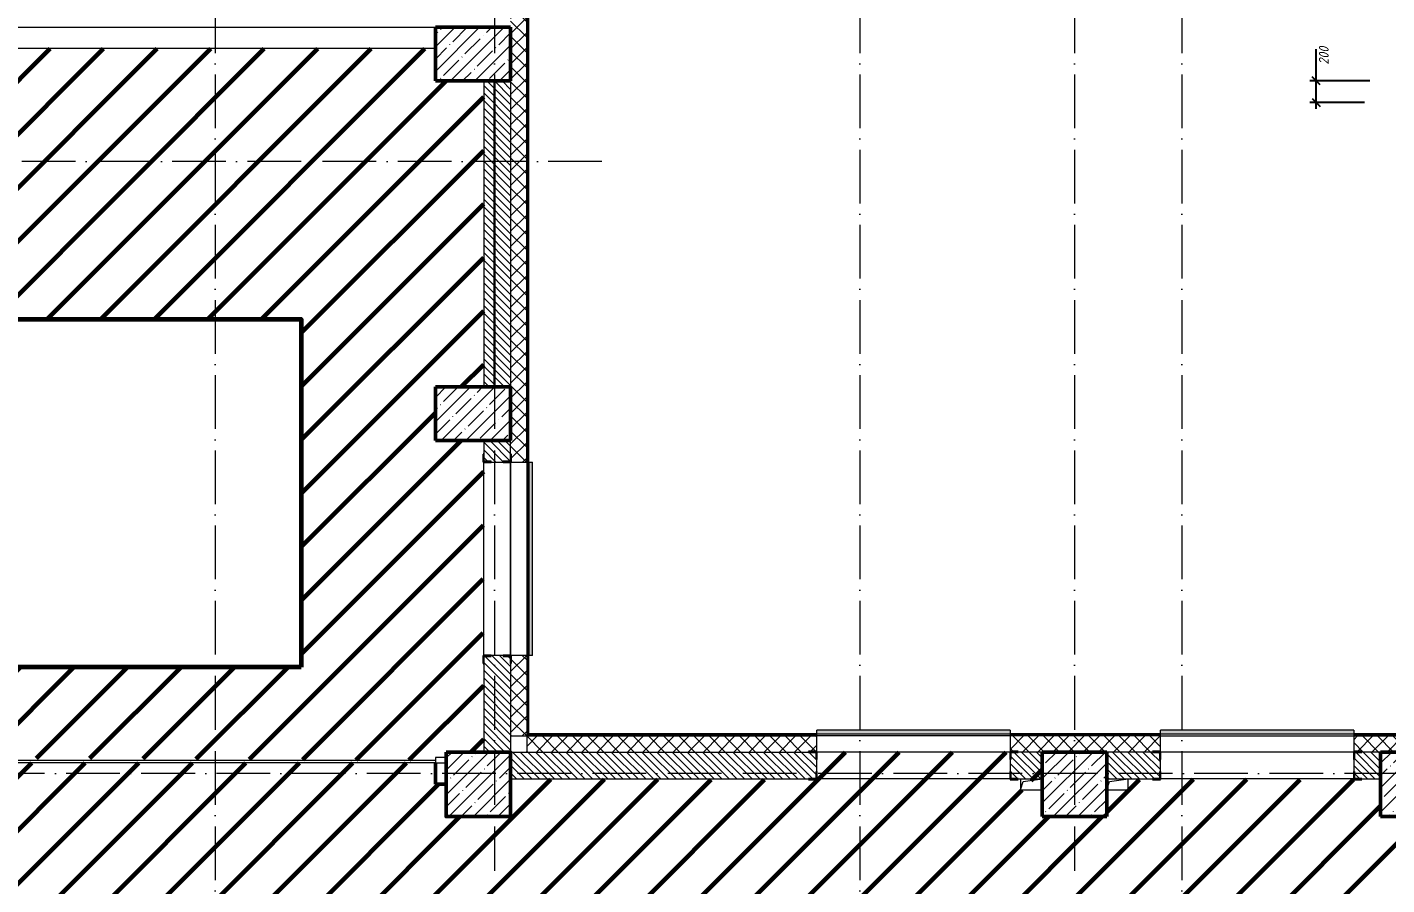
# Model space of a CAD drawing. Header units: millimetres. Extents: x -606178 to 312196, y -19338 to 632709.
# Drawn here: x -121515 to -108857, y 518339 to 526325 of the extents above; entities that cross this region are included whole.
import ezdxf

# ---------------------------------------------------------------- set-up
doc = ezdxf.new("R2010")
doc.units = ezdxf.units.MM
doc.linetypes.add('50_200_ШТРИХ_1Т_ш5_п1_п1_', pattern=[700, 500, -100, 0, -100])
for name, color, linetype, lineweight in [('2.4) ПГП вычит ЖБбалки 0.4 м -', 24, 'Continuous', 30), ('6.4.1) Окр пт с инж. ПТ2.16', 3, 'Continuous', 60), ('A-____-____-DIMS', 7, 'Continuous', 9), ('A-DOOR-____-MCUT', 7, 'Continuous', 13), ('A-DOOR-____-OTLN', 7, 'Continuous', 9), ('A-FLOR-____-OTLN', 7, 'Continuous', 9), ('A-GENM-____-MCUT', 7, 'Continuous', 25), ('A-GENM-____-OTLN', 7, 'Continuous', 9), ('A-GENM-____-OTLN-1', 7, 'Continuous', 25), ('A-GLAZ-____-OTLN', 7, 'Continuous', 9), ('A-WALL-____-MCUT', 7, 'Continuous', 13), ('A-WALL-____-MCUT-1', 7, 'Continuous', 9), ('A-WALL-____-OTLN', 7, 'Continuous', 9), ('A-WALL-____-PATT-1', 7, 'Continuous', 9), ('A-WALL-FNSH-MCUT-1', 7, 'Continuous', 9), ('I-WALL-____-OTLN', 7, 'Continuous', 9), ('S-COLS-____-MCUT', 7, 'Continuous', 50), ('S-COLS-____-OTLN', 7, 'Continuous', 9), ('S-GRID-____-OTLN-1', 7, '50_200_ШТРИХ_1Т_ш5_п1_п1_', 9)]:
    doc.layers.add(name, color=color, linetype=linetype, lineweight=lineweight)
doc.layers.add('A-GLAZ-____-OTLN-1', color=7, linetype='Continuous', lineweight=9, true_color=0xc0c0c0)
doc.styles.add('ISOCPEUR_I_7', font='isocpeui.ttf', dxfattribs={"width": 0.9, "height": 90})
doc.dimstyles.new('ISO-1_8_0_9К_СРЕДНИЙ_Кладочные_1', dxfattribs={"dimscale": 304.8, "dimtxt": 89.638306, "dimasz": 0.246063, "dimexe": 0.19685, "dimexo": 0, "dimgap": 0, "dimtad": 1, "dimdec": 3, "dimrnd": 0.001, "dimdsep": 46, "dimtxsty": 'ISOCPEUR_I_7', "dimblk1": 'OBLIQUE', "dimblk2": 'OBLIQUE', "dimsah": 1, "dimcen": 0.09, "dimdle": 0.19685, "dimazin": 0, "dimtfac": 1, "dimtdec": 4, "dimtix": 1, "dimtmove": 0, "dimatfit": 3, "dimfxl": 1, "dimtvp": 1, "dimtolj": 1, "dimtzin": 0, "dimarcsym": 2})
pattern_1 = [(135, (-140714.89, 451794.26), (-35.35534, -35.35534), [])]
pattern_2 = [(45, (-140714.89, 451794.26), (-70.71068, 70.71068), []), (135, (-140714.89, 451794.26), (-70.71068, -70.71068), [])]

# ---------------------------------------------------------------- blocks, each defined once
blk = doc.blocks.new('BSC_Колонна _Прямоугольная - 600х600-V52-АР1_План отверстий 3 этажа в осях 1-64_Ю-ЯЯ')
at = {"layer": 'S-COLS-____-OTLN'}
h = blk.add_hatch(dxfattribs=at)
h.set_pattern_fill('FP_60', color=256, style=0, pattern_type=2)
h.set_pattern_definition([(45, (-28950, -67481.04), (-114.04925, 114.04925), []), (45, (-28835.95, -67481.04), (-114.04925, 114.04925), [201.613, -40.323, 3.353, -36.97])])
h.paths.add_polyline_path([(-300, -300), (300, -300), (300, 300), (-300, 300), (-300, 237)], flags=0)
at = {"layer": 'S-COLS-____-MCUT'}
for p, q in [((300, 300), (-300, 300)), ((-300, 300), (-300, -300)), ((300, -300), (300, 300)), ((-300, -300), (300, -300))]:
    blk.add_line(p, q, dxfattribs=at)
blk = doc.blocks.new('BSC_Колонна _Прямоугольная - 500х700-25976089-АР1_План отверстий 3 этажа в осях 1-64_Ю-ЯЯ')
at = {"layer": 'S-COLS-____-OTLN'}
h = blk.add_hatch(dxfattribs=at)
h.set_pattern_fill('FP_76', color=256, style=0, pattern_type=2)
h.set_pattern_definition([(315, (-74281.04, 23350), (114.04925, 114.04925), []), (315, (-74281.04, 23235.95), (114.04925, 114.04925), [201.613, -40.323, 3.353, -36.97])])
h.paths.add_polyline_path([(-250, -350), (250, -350), (250, 350), (-250, 350)], flags=0)
at = {"layer": 'S-COLS-____-MCUT'}
for p, q in [((250, 350), (-250, 350)), ((-250, 350), (-250, -350)), ((250, -350), (250, 350)), ((-250, -350), (250, -350))]:
    blk.add_line(p, q, dxfattribs=at)
blk = doc.blocks.new('BSC_Колонна _Прямоугольная - 500х700-V68-АР1_План отверстий 3 этажа в осях 1-64_Ю-ЯЯ')
at = {"layer": 'S-COLS-____-OTLN'}
h = blk.add_hatch(dxfattribs=at)
h.set_pattern_fill('FP_77', color=256, style=0, pattern_type=2)
h.set_pattern_definition([(315, (-70931.04, 23350), (114.04925, 114.04925), []), (315, (-70931.04, 23235.95), (114.04925, 114.04925), [201.613, -40.323, 3.353, -36.97])])
h.paths.add_polyline_path([(-250, -350), (250, -350), (250, 350), (-250, 350)], flags=0)
at = {"layer": 'S-COLS-____-MCUT'}
for p, q in [((250, 350), (-250, 350)), ((-250, 350), (-250, -350)), ((250, -350), (250, 350)), ((-250, -350), (250, -350))]:
    blk.add_line(p, q, dxfattribs=at)
blk = doc.blocks.new('BSC_Колонна _Прямоугольная - 600х600-V89-АР1_План отверстий 3 этажа в осях 1-64_Ю-ЯЯ')
at = {"layer": 'S-COLS-____-OTLN'}
h = blk.add_hatch(dxfattribs=at)
h.set_pattern_fill('FP_94', color=256, style=0, pattern_type=2)
h.set_pattern_definition([(45, (-32100, -67481.04), (-114.04925, 114.04925), []), (45, (-31985.95, -67481.04), (-114.04925, 114.04925), [201.613, -40.323, 3.353, -36.97])])
h.paths.add_polyline_path([(-300, -300), (300, -300), (300, 300), (-300, 300)], flags=0)
at = {"layer": 'S-COLS-____-MCUT'}
for p, q in [((300, 300), (-300, 300)), ((-300, 300), (-300, -300)), ((300, -300), (300, 300)), ((-300, -300), (300, -300))]:
    blk.add_line(p, q, dxfattribs=at)
blk = doc.blocks.new('BSC_Колонна _Прямоугольная - 600х600-V90-АР1_План отверстий 3 этажа в осях 1-64_Ю-ЯЯ')
at = {"layer": 'S-COLS-____-OTLN'}
h = blk.add_hatch(dxfattribs=at)
h.set_pattern_fill('FP_95', color=256, style=0, pattern_type=2)
h.set_pattern_definition([(45, (-23400, -67481.04), (-114.04925, 114.04925), []), (45, (-23285.95, -67481.04), (-114.04925, 114.04925), [201.613, -40.323, 3.353, -36.97])])
h.paths.add_polyline_path([(-300, -300), (300, -300), (300, 300), (-300, 300)], flags=0)
at = {"layer": 'S-COLS-____-MCUT'}
for p, q in [((300, 300), (-300, 300)), ((-300, 300), (-300, -300)), ((300, -300), (300, 300)), ((-300, -300), (100, -300))]:
    blk.add_line(p, q, dxfattribs=at)
blk = doc.blocks.new('Фахверк_СКБ_Уголок - 250_2700-27497298-АР1_План отверстий 3 этажа в осях 1-64_Ю-ЯЯ')
at = {"layer": 'A-GENM-____-MCUT'}
for p, q in [((200, 181), (125, 181)), ((125, 181), (125, 106)), ((131, 106), (131, 175)), ((131, 175), (200, 175)), ((200, 175), (200, 181)), ((125, 106), (131, 106)), ((131, -6), (125, -6)), ((125, -6), (125, -81)), ((125, -81), (200, -81)), ((131, -75), (131, -6)), ((200, -75), (131, -75)), ((200, -81), (200, -75))]:
    blk.add_line(p, q, dxfattribs=at)
blk = doc.blocks.new('Фахверк_СКБ_Уголок - 250_2700-27509033-АР1_План отверстий 3 этажа в осях 1-64_Ю-ЯЯ')
at = {"layer": 'A-GENM-____-MCUT'}
for p, q in [((125, 181), (50, 181)), ((50, 181), (50, 175)), ((50, 175), (119, 175)), ((119, 175), (119, 106)), ((125, 106), (125, 181)), ((119, 106), (125, 106)), ((119, -75), (50, -75)), ((50, -75), (50, -81)), ((50, -81), (125, -81)), ((125, -6), (119, -6)), ((119, -6), (119, -75)), ((125, -81), (125, -6))]:
    blk.add_line(p, q, dxfattribs=at)
blk = doc.blocks.new('AR_Отверстие прямоугольное _в плите_ - AR_Отверстие прямоугольное _в плите_-V183-АР1_План отверстий 3 этажа в осях 1-64_Ю-ЯЯ')
at = {"layer": 'A-GENM-____-OTLN'}
for p, q in [((-100, 50), (-100, -50)), ((-100, -50), (-75, 25)), ((-75, 25), (100, 50)), ((100, -50), (100, 50)), ((-100, -50), (100, -50))]:
    blk.add_line(p, q, dxfattribs=at)
blk = doc.blocks.new('AR_Отверстие прямоугольное _в плите_ - AR_Отверстие прямоугольное _в плите_-V175-АР1_План отверстий 3 этажа в осях 1-64_Ю-ЯЯ')
at = {"layer": 'A-GENM-____-OTLN'}
for p, q in [((-100, -50), (-75, 25)), ((-75, 25), (100, 50)), ((100, -50), (100, 50)), ((-100, -50), (100, -50))]:
    blk.add_line(p, q, dxfattribs=at)
blk = doc.blocks.new('Отлив_СКБ - Отлив витража_СФТК-31884011-АР1_План отверстий 3 этажа в осях 1-64_Ю-ЯЯ')
at = {"layer": 'A-GLAZ-____-OTLN-1'}
for points in [[(1800, 2), (1800, 37), (0, 37), (0, 2), (1715, 2)], [(1715, 0), (1800, 0), (1800, 2), (0, 2), (0, 0)]]:
    blk.add_hatch(color=256, dxfattribs=at).paths.add_polyline_path(points, flags=0)
at = {"layer": 'A-GLAZ-____-OTLN'}
for p, q in [((0, 3), (0, 37)), ((1800, 37), (0, 37)), ((0, 2), (1800, 2)), ((1800, 37), (1800, 3)), ((1800, 0), (0, 0))]:
    blk.add_line(p, q, dxfattribs=at)
blk = doc.blocks.new('DM_Штора_Противопожарная_Doormaster_EI-60 - ш_4700 х в_2680-31485574-АР1_План отверстий 3 этажа в осях 1-64_Ю-ЯЯ')
at = {"layer": 'A-DOOR-____-MCUT'}
for p, q in [((-2225, 150), (-2315, 150)), ((-2315, 150), (-2315, 100)), ((-2225, 100), (-2225, 150)), ((2475, 150), (2475, 100)), ((2565, 150), (2475, 150)), ((2565, 100), (2565, 150)), ((-2315, 100), (-2225, 100)), ((-2225, 125), (2475, 125)), ((2475, 100), (2565, 100))]:
    blk.add_line(p, q, dxfattribs=at)
blk = doc.blocks.new('BSC_Колонна _Прямоугольная1 - 200х100 _металл_-31488033-АР1_План отверстий 3 этажа в осях 1-64_Ю-ЯЯ')
at = {"layer": 'S-COLS-____-MCUT'}
for p, q in [((100, 50), (-100, 50)), ((-100, 50), (-100, 40)), ((100, -50), (100, 50)), ((-100, -50), (100, -50))]:
    blk.add_line(p, q, dxfattribs=at)
blk = doc.blocks.new('_Oblique')
at = {"color": 0, "linetype": 'ByBlock', "lineweight": -2}
blk.add_line((-0.5, -0.5), (0.5, 0.5), dxfattribs=at)
blk = doc.blocks.new('*D5320')
at = {"layer": 'A-____-____-DIMS', "color": 0, "lineweight": -2, "transparency": 16777216}
for p, q in [((-109515, 525825), (-109515, 526122)), ((-109015, 525825), (-109575, 525825)), ((-109515, 525565), (-109515, 525825)), ((-109065, 525625), (-109575, 525625))]:
    blk.add_line(p, q, dxfattribs=at)
at = {"layer": 'Defpoints', "color": 0, "transparency": 16777216}
for p in [(-109515, 525825), (-109015, 525825), (-109065, 525625)]:
    blk.add_point(p, dxfattribs=at)
at = {"layer": 'A-____-____-DIMS', "color": 0, "lineweight": -2, "transparency": 16777216, "xscale": 75, "yscale": 75, "zscale": 75}
for p, rotation in [((-109515, 525825), 90), ((-109515, 525625), 270)]:
    blk.add_blockref('_Oblique', p, dxfattribs=dict(at, rotation=rotation))
at = {"layer": 'A-____-____-DIMS', "color": 0, "transparency": 16777216, "insert": (-109489, 525977), "char_height": 90, "width": 409.58, "attachment_point": 1, "rotation": 90, "line_spacing_factor": 1.149209, "style": 'ISOCPEUR_I_7'}
blk.add_mtext('\\A1;200', dxfattribs=at)

msp = doc.modelspace()

# ---------------------------------------------------------------- hatches: boundary and pattern name
at = {"layer": '6.4.1) Окр пт с инж. ПТ2.16'}
h = msp.add_hatch(dxfattribs=at)
h.set_pattern_fill('ANSI31', color=256, scale=111)
h.paths.add_polyline_path([(-133314.891, 528425.3011), (-133389.891, 528425.3011), (-133389.891, 528419.3011), (-133464.891, 528419.3011), (-133464.891, 528425.3011), (-133814.891, 528425.3011), (-134714.891, 528425.3011), (-135164.891, 528425.3011), (-135164.891, 523200.3011), (-135158.891, 523200.3011), (-135158.891, 523125.3011), (-135160.3704, 522225.3011), (-135158.891, 522225.3011), (-135158.891, 522150.3011), (-135164.891, 519475.3011), (-135164.891, 518975.3011), (-135164.891, 518650.3011), (-135158.891, 518650.3011), (-135158.891, 518575.3011), (-135164.891, 518475.3011), (-135164.891, 517525.3011), (-135164.891, 516875.3011), (-135158.891, 516875.3011), (-135158.891, 516800.3011), (-135164.891, 513825.3011), (-134914.891, 513825.3011), (-133314.891, 513825.3011), (-133114.891, 513825.3011), (-133114.891, 514975.3011), (-132864.891, 514975.3011), (-131764.891, 514975.3011), (-131364.891, 514975.3011), (-130264.891, 514975.3011), (-126809.891, 514975.3011), (-126809.891, 514981.3011), (-126734.891, 514981.3011), (-126728.891, 514981.3011), (-126659.891, 514981.3011), (-125809.891, 514981.2167), (-125809.891, 514981.3011), (-125740.891, 514981.3011), (-125734.891, 514981.3011), (-125659.891, 514981.3011), (-124439.891, 514981.1779), (-124439.891, 514981.3011), (-124364.891, 514981.3011), (-124358.891, 514981.3011), (-124289.891, 514981.3011), (-123214.891, 514981.19), (-123214.891, 514981.3011), (-123139.891, 514981.3011), (-121789.891, 514981.1587), (-121789.891, 514981.3011), (-121714.891, 514981.3011), (-121708.891, 514981.3011), (-121639.891, 514981.3011), (-119514.891, 514981.0709), (-119514.891, 515425.3011), (-119260.891, 515425.3011), (-119214.891, 515425.3011), (-118514.891, 515425.3011), (-118468.891, 515425.3011), (-118289.891, 515425.3011), (-117839.891, 515425.3011), (-117214.891, 515425.3011), (-117014.8899, 515425.3028), (-117014.8899, 515225.3027), (-117014.891, 515225.3027), (-117014.891, 514975.3011), (-115839.891, 514975.3011), (-115839.891, 514981.3011), (-115764.891, 514981.3011), (-115758.891, 514981.3011), (-115689.891, 514981.3011), (-115064.891, 514981.2253), (-115064.891, 514981.3011), (-114989.891, 514981.3011), (-114889.891, 514981.2888), (-114889.891, 514981.3011), (-114814.891, 514981.3011), (-114114.891, 514981.2146), (-114114.891, 514981.3011), (-114014.891, 514981.3011), (-114014.891, 514975.3011), (-113489.891, 514975.3011), (-113489.891, 514981.3011), (-113414.891, 514981.3011), (-112714.891, 514981.2121), (-112714.891, 514981.3011), (-112639.891, 514981.3011), (-112539.891, 514981.2882), (-112539.891, 514981.3011), (-112464.891, 514981.3011), (-111839.891, 514981.22), (-111839.891, 514981.3011), (-111770.891, 514981.3011), (-111764.891, 514981.3011), (-111689.891, 514981.3011), (-110189.891, 514981.103), (-110189.891, 514981.3011), (-110114.891, 514981.3011), (-108489.891, 514981.0788), (-108489.891, 514981.3011), (-108420.891, 514981.3011), (-108414.891, 514981.3011), (-108339.891, 514981.3011), (-104189.891, 514980.7093), (-104189.891, 514981.3011), (-104114.891, 514981.3011), (-102489.891, 514981.0435), (-102489.891, 514981.3011), (-102420.891, 514981.3011), (-102414.891, 514981.3011), (-102339.891, 514981.3011), (-95514.891, 514980.166), (-95514.891, 519325.3011), (-95814.891, 519325.3011), (-95814.891, 519225.3011), (-96014.891, 519225.3011), (-96014.891, 519325.3011), (-96364.891, 519325.3011), (-98164.891, 519325.3011), (-98164.891, 518975.3011), (-98764.891, 518975.3011), (-98764.891, 519225.3011), (-98964.891, 519225.3011), (-98964.891, 519325.3011), (-99489.891, 519325.3011), (-99489.891, 519319.3011), (-99564.891, 519319.3011), (-99564.891, 519325.3011), (-101364.891, 519325.3011), (-101364.891, 519319.3011), (-101464.891, 519319.3011), (-101464.891, 518975.3011), (-102064.891, 518975.3011), (-102064.891, 519225.3011), (-102264.891, 519225.3011), (-102264.891, 519325.3011), (-102689.891, 519325.3011), (-102689.891, 519319.3011), (-102764.891, 519319.3011), (-104564.891, 519325.3011), (-104564.891, 519319.3011), (-104639.891, 519319.3011), (-104714.891, 519325.3011), (-104714.891, 518975.3011), (-105314.891, 518975.3011), (-105314.891, 519225.3011), (-105514.891, 519225.3011), (-105514.891, 519325.3011), (-105889.891, 519325.3011), (-105889.891, 519319.3011), (-105964.891, 519319.3011), (-107764.891, 519325.3011), (-107764.891, 519319.3011), (-107839.891, 519319.3011), (-108314.891, 519325.3011), (-108314.891, 518975.3011), (-108914.891, 518975.3011), (-108914.891, 519325.3011), (-109089.891, 519325.3011), (-109089.891, 519319.3011), (-109164.891, 519319.3011), (-110964.891, 519325.3011), (-110964.891, 519319.3011), (-111039.891, 519319.3011), (-111264.891, 519322.4776), (-111264.891, 519225.3011), (-111464.891, 519225.3011), (-111464.891, 518975.3011), (-112064.891, 518975.3011), (-112064.891, 519225.3011), (-112267.3781, 519225.3011), (-112242.3781, 519300.3011), (-112064.891, 519325.6564), (-112064.891, 519575.3011), (-112289.891, 519575.3011), (-112358.891, 519575.3011), (-112358.891, 519506.3011), (-112364.891, 519394.3011), (-112364.891, 519506.3011), (-112364.891, 519575.3011), (-114164.891, 519575.3011), (-114164.891, 519506.3011), (-114164.891, 519394.3011), (-114164.891, 519319.3011), (-114239.891, 519319.3011), (-117014.891, 519325.3011), (-117014.891, 518975.3011), (-117614.891, 518975.3011), (-117614.891, 519275.3011), (-117714.891, 519275.3011), (-117714.891, 519475.3011), (-122414.891, 519475.3011), (-122414.891, 519275.3011), (-122514.891, 519275.3011), (-122514.891, 518975.3011), (-123014.891, 518975.3011), (-123014.891, 519275.3011), (-123114.891, 519275.3011), (-123114.891, 519475.3011), (-127114.891, 519475.3011), (-127114.891, 519275.3011), (-127214.891, 519275.3011), (-127214.891, 518975.3011), (-127714.891, 518975.3011), (-127714.891, 519275.3011), (-127814.891, 519275.3011), (-127814.891, 519475.3011), (-130714.891, 519475.3011), (-130714.891, 519275.3011), (-130814.891, 519275.3011), (-130814.891, 518975.3011), (-131314.891, 518975.3011), (-131314.891, 519275.3011), (-131414.891, 519275.3011), (-131414.891, 519475.3011), (-132514.891, 519475.3011), (-132514.891, 519275.3011), (-133314.891, 519275.3011), (-133314.891, 520075.3011), (-133114.891, 520075.3011), (-133114.891, 525825.3011), (-133314.891, 525825.3011), (-133314.891, 526425.3011), (-133314.891, 526625.3011)])
h = msp.add_hatch(dxfattribs=at)
h.set_pattern_fill('ANSI31', color=256, scale=111)
h.paths.add_polyline_path([(-117264.891, 522275.3011), (-117270.891, 522275.3011), (-117270.891, 522350.3011), (-117264.891, 522475.3011), (-117714.891, 522475.3011), (-117714.891, 522975.3011), (-117264.891, 522975.3011), (-117264.891, 525825.3011), (-117714.891, 525825.3011), (-117714.891, 526125.3011), (-122514.891, 526125.3011), (-122514.891, 525825.3011), (-122514.891, 525125.3011), (-123914.891, 525125.3011), (-123914.891, 526125.3011), (-127214.891, 526125.3011), (-127214.891, 525825.3011), (-127214.891, 525125.3011), (-128614.891, 525125.3011), (-128614.891, 526125.3011), (-130814.891, 526125.3011), (-130814.891, 525825.3011), (-131314.891, 525825.3011), (-131314.891, 526125.3011), (-133114.891, 526125.3011), (-133114.891, 525915.3011), (-133064.891, 525915.3011), (-133064.891, 525825.3011), (-133089.891, 525825.3011), (-133089.891, 520075.3011), (-133064.891, 520075.3011), (-133064.891, 519985.3011), (-133114.891, 519985.3011), (-133114.891, 519475.3011), (-132604.891, 519475.3011), (-132604.891, 519525.3011), (-132514.891, 519525.3011), (-132514.891, 519500.3011), (-131414.891, 519500.3011), (-131414.891, 519525.3011), (-131324.891, 519525.3011), (-131324.891, 519475.3011), (-131314.891, 519475.3011), (-130804.891, 519475.3011), (-130804.891, 519525.3011), (-130714.891, 519525.3011), (-130714.891, 519500.3011), (-127814.891, 519500.3011), (-127814.891, 519525.3011), (-127724.891, 519525.3011), (-127724.891, 519475.3011), (-127714.891, 519475.3011), (-127204.891, 519475.3011), (-127204.891, 519525.3011), (-127114.891, 519525.3011), (-127114.891, 519500.3011), (-123114.891, 519500.3011), (-123114.891, 519525.3011), (-123024.891, 519525.3011), (-123024.891, 519475.3011), (-123014.891, 519475.3011), (-122504.891, 519475.3011), (-122504.891, 519525.3011), (-122414.891, 519525.3011), (-117714.891, 519500.3011), (-117714.891, 519525.3011), (-117614.891, 519525.3011), (-117614.891, 519575.3011), (-117264.891, 519575.3011), (-117264.891, 520400.3011), (-117270.891, 520400.3011), (-117270.891, 520475.3011)])
h.paths.add_polyline_path([(-126168.3404, 520367.0536), (-129719.024, 520367.0536), (-129719.024, 523607.4332), (-126168.3404, 523607.4332)], flags=16)
h.paths.add_polyline_path([(-118964.2074, 520367.0536), (-122514.891, 520367.0536), (-122514.891, 523607.4332), (-118964.2074, 523607.4332)], flags=16)
at = {"layer": 'A-WALL-____-PATT-1'}
h = msp.add_hatch(dxfattribs=at)
h.set_pattern_fill('FP_4', color=256, style=0, pattern_type=2)
h.set_pattern_definition(pattern_2)
h.paths.add_polyline_path([(-116864.891, 519725.3011), (-116864.891, 520475.3011), (-117008.891, 520475.3011), (-117008.891, 520400.3011), (-117014.891, 520400.3011), (-117014.891, 519725.3011), (-116868.149, 519725.3011)], flags=0)
h.paths.add_polyline_path([(-116864.891, 522275.3011), (-116864.891, 527312.3011), (-116951.891, 527312.3011), (-116951.891, 527306.3011), (-117014.891, 527306.3011), (-117014.891, 522350.3011), (-117008.891, 522350.3011), (-117008.891, 522275.3011)], flags=0)
h.paths.add_polyline_path([(-116999.891, 527312.3011), (-116999.891, 527334.3011), (-117008.891, 527333.6443), (-117008.891, 527312.3011), (-117004.891, 527312.3011)], flags=0)
h.paths.add_polyline_path([(-117004.891, 527344.3011), (-116999.891, 527344.958), (-116999.1015, 527375.3011), (-116864.891, 527375.3011), (-116864.891, 528049.3011), (-116999.891, 528049.3011), (-116999.891, 528112.3011), (-117008.891, 528112.3011), (-117008.891, 528055.3011), (-117014.891, 528055.3011), (-117014.891, 527865.3011), (-116994.891, 527864.6313), (-116994.891, 527855.3011), (-117014.891, 527854.6443), (-117014.891, 527369.3011), (-117008.891, 527369.3011), (-117008.891, 527344.958), (-117004.891, 527344.958)], flags=0)
h.paths.add_polyline_path([(-116864.891, 528112.3011), (-116864.891, 537725.3011), (-117014.891, 537725.3011), (-117014.891, 528118.3011), (-116951.891, 528118.3011), (-116951.891, 528112.3011), (-116868.149, 528112.3011)], flags=0)
h = msp.add_hatch(dxfattribs=at)
h.set_pattern_fill('FP_9', color=256, style=0, pattern_type=2)
h.set_pattern_definition(pattern_1)
h.paths.add_polyline_path([(-117014.891, 522975.3011), (-117014.891, 525825.3011), (-117264.891, 525825.3011), (-117264.891, 522975.3011)], flags=0)
h = msp.add_hatch(dxfattribs=at)
h.set_pattern_fill('FP_9', color=256, style=0, pattern_type=2)
h.set_pattern_definition(pattern_1)
h.paths.add_polyline_path([(-117264.891, 519575.3011), (-117014.891, 519575.3011), (-117014.891, 520469.3011), (-117083.891, 520469.3011), (-117083.891, 520475.3011), (-117195.891, 520475.3011), (-117195.891, 520469.3011), (-117264.891, 520469.3011), (-117264.891, 520319.1077)], flags=0)
h.paths.add_polyline_path([(-117083.891, 522275.3011), (-117083.891, 522281.3011), (-117014.891, 522281.3011), (-117014.891, 522475.3011), (-117264.891, 522475.3011), (-117264.891, 522281.3011), (-117195.891, 522281.3011), (-117195.891, 522275.3011)], flags=0)
h = msp.add_hatch(dxfattribs=at)
h.set_pattern_fill('FP_4', color=256, style=0, pattern_type=2)
h.set_pattern_definition(pattern_2)
h.paths.add_polyline_path([(-95514.891, 519575.3011), (-95514.891, 519725.3011), (-96364.891, 519725.3011), (-96364.891, 519575.3011), (-95658.5776, 519575.3011)], flags=0)
h.paths.add_polyline_path([(-99489.891, 519575.3011), (-98164.891, 519575.3011), (-98164.891, 519725.3011), (-99564.891, 519725.3011), (-99564.891, 519581.3011), (-99489.891, 519581.3011)], flags=0)
h.paths.add_polyline_path([(-101439.891, 519575.3011), (-101439.891, 519581.3011), (-101364.891, 519581.3011), (-101364.891, 519725.3011), (-102764.891, 519725.3011), (-102764.891, 519581.3011), (-102689.891, 519581.3011), (-102689.891, 519575.3011), (-101464.891, 519575.3011)], flags=0)
h.paths.add_polyline_path([(-104639.891, 519575.3011), (-104639.891, 519581.3011), (-104564.891, 519581.3011), (-104564.891, 519725.3011), (-105964.891, 519725.3011), (-105964.891, 519581.3011), (-105889.891, 519581.3011), (-105889.891, 519575.3011), (-104714.891, 519575.3011)], flags=0)
h.paths.add_polyline_path([(-108314.891, 519575.3011), (-107839.891, 519575.3011), (-107839.891, 519581.3011), (-107764.891, 519581.3011), (-107764.891, 519725.3011), (-109164.891, 519725.3011), (-109164.891, 519581.3011), (-109089.891, 519581.3011), (-109089.891, 519575.3011), (-108914.5597, 519575.3011)], flags=0)
h.paths.add_polyline_path([(-111039.891, 519575.3011), (-111039.891, 519581.3011), (-110964.891, 519581.3011), (-110964.891, 519725.3011), (-112364.891, 519725.3011), (-112364.891, 519581.3011), (-112289.891, 519581.3011), (-112289.891, 519575.3011), (-111464.891, 519575.3011)], flags=0)
h.paths.add_polyline_path([(-114239.891, 519575.3011), (-114239.891, 519581.3011), (-114164.891, 519581.3011), (-114164.891, 519725.3011), (-116864.891, 519725.3011), (-116864.891, 519575.3011), (-115984.4169, 519575.3011)], flags=0)
h = msp.add_hatch(dxfattribs=at)
h.set_pattern_fill('FP_9', color=256, style=0, pattern_type=2)
h.set_pattern_definition(pattern_1)
h.paths.add_polyline_path([(-112289.891, 519325.3011), (-112064.891, 519325.3011), (-112064.891, 519575.3011), (-112358.891, 519575.3011), (-112358.891, 519506.3011), (-112364.891, 519506.3011), (-112364.891, 519394.3011), (-112358.891, 519394.3011), (-112358.891, 519325.3011)], flags=0)
h.paths.add_polyline_path([(-114239.891, 519325.3011), (-114170.891, 519325.8567), (-114170.891, 519394.3011), (-114164.891, 519394.3011), (-114164.891, 519506.3011), (-114170.891, 519506.3011), (-114170.891, 519575.3011), (-117014.891, 519575.3011), (-117014.891, 519325.3011), (-115984.4169, 519325.3011)], flags=0)
h = msp.add_hatch(dxfattribs=at)
h.set_pattern_fill('FP_9', color=256, style=0, pattern_type=2)
h.set_pattern_definition(pattern_1)
h.paths.add_polyline_path([(-108914.891, 519325.3011), (-108914.891, 519575.3011), (-109158.891, 519575.3011), (-109158.891, 519506.3011), (-109164.891, 519506.3011), (-109164.891, 519394.3011), (-109158.891, 519394.3011), (-109158.891, 519325.3011), (-109089.891, 519325.3011)], flags=0)
h.paths.add_polyline_path([(-111039.891, 519325.3011), (-110970.891, 519325.3011), (-110970.891, 519394.3011), (-110964.891, 519394.3011), (-110964.891, 519506.3011), (-110970.891, 519506.3011), (-110970.891, 519575.3011), (-111464.891, 519575.3011), (-111464.891, 519325.3011)], flags=0)

# ---------------------------------------------------------------- linework, layer by layer
at = {"color": 0, "lineweight": 50}
msp.add_lwpolyline([(-117614.891, 519575.3011), (-117014.891, 519575.3011), (-117014.891, 518975.3011), (-117614.891, 518975.3011)], close=True, dxfattribs=at)
at = {"layer": '2.4) ПГП вычит ЖБбалки 0.4 м -'}
msp.add_lwpolyline([(-117164.891, 522975.3011), (-117164.891, 525825.3011)], dxfattribs=at)
at = {"layer": '6.4.1) Окр пт с инж. ПТ2.16'}
msp.add_lwpolyline([(-118964.2074, 520367.0536), (-122514.891, 520367.0536), (-122514.891, 523607.4332), (-118964.2074, 523607.4332)], close=True, dxfattribs=at)
at = {"layer": 'A-FLOR-____-OTLN'}
msp.add_line((-117714.891, 519475.3011), (-122414.891, 519475.3011), dxfattribs=at)
at = {"layer": 'A-WALL-____-MCUT'}
for p, q in [((-117264.891, 525825.3011), (-117264.891, 522975.3011)), ((-117014.891, 525825.3011), (-117014.891, 522975.3011)), ((-117264.891, 522475.3011), (-117264.891, 522350.3011)), ((-117014.891, 522350.3011), (-117014.891, 522475.3011)), ((-117195.891, 522275.3011), (-117083.891, 522275.3011)), ((-117083.891, 520475.3011), (-117195.891, 520475.3011)), ((-117264.891, 520400.3011), (-117264.891, 519575.3011)), ((-117014.891, 520400.3011), (-117014.891, 519575.3011)), ((-117014.891, 519575.3011), (-114239.891, 519575.3011)), ((-114164.891, 519394.3011), (-114164.891, 519506.3011)), ((-112364.891, 519506.3011), (-112364.891, 519394.3011)), ((-112064.891, 519575.3011), (-112289.891, 519575.3011)), ((-111039.891, 519575.3011), (-111464.891, 519575.3011)), ((-110964.891, 519394.3011), (-110964.891, 519506.3011)), ((-109164.891, 519506.3011), (-109164.891, 519394.3011)), ((-108914.891, 519575.3011), (-109089.891, 519575.3011)), ((-117014.891, 519325.3011), (-114239.891, 519325.3011)), ((-112289.891, 519325.3011), (-112064.891, 519325.3011)), ((-111464.891, 519325.3011), (-111039.891, 519325.3011)), ((-109089.891, 519325.3011), (-108914.891, 519325.3011))]:
    msp.add_line(p, q, dxfattribs=at)
at = {"layer": 'A-WALL-____-MCUT-1'}
for p, q in [((-116864.891, 522275.3011), (-116864.891, 527312.3011)), ((-116858.891, 522275.3011), (-116858.891, 527312.3011)), ((-116852.891, 522275.3011), (-116852.891, 527312.3011)), ((-117008.891, 522275.3011), (-116864.891, 522275.3011)), ((-116864.891, 520475.3011), (-117008.891, 520475.3011)), ((-116864.891, 520475.3011), (-116864.891, 519575.3011)), ((-116858.891, 519725.3011), (-116858.891, 520475.3011)), ((-116852.891, 519725.3011), (-116852.891, 520475.3011)), ((-117014.891, 519725.3011), (-114164.891, 519725.3011)), ((-114164.891, 519737.3011), (-116864.891, 519737.3011)), ((-114164.891, 519731.3011), (-116864.891, 519731.3011)), ((-114164.891, 519581.3011), (-114164.891, 519725.3011)), ((-110964.891, 519737.3011), (-112364.891, 519737.3011)), ((-110964.891, 519731.3011), (-112364.891, 519731.3011)), ((-112364.891, 519725.3011), (-112364.891, 519581.3011)), ((-110964.891, 519725.3011), (-112364.891, 519725.3011)), ((-110964.891, 519581.3011), (-110964.891, 519725.3011)), ((-107764.891, 519737.3011), (-109164.891, 519737.3011)), ((-107764.891, 519731.3011), (-109164.891, 519731.3011)), ((-109164.891, 519725.3011), (-107764.891, 519725.3011)), ((-109164.891, 519725.3011), (-109164.891, 519581.3011))]:
    msp.add_line(p, q, dxfattribs=at)
at = {"layer": 'A-WALL-____-OTLN'}
for p, q in [((-117264.891, 520475.3011), (-117264.891, 522275.3011)), ((-117014.891, 520475.3011), (-117014.891, 522275.3011)), ((-117014.891, 522275.3011), (-117014.891, 520475.3011)), ((-116864.891, 522275.3011), (-116864.891, 520475.3011)), ((-112364.891, 519725.3011), (-114164.891, 519725.3011)), ((-110964.891, 519725.3011), (-109164.891, 519725.3011)), ((-112364.891, 519575.3011), (-114164.891, 519575.3011)), ((-109164.891, 519575.3011), (-110964.891, 519575.3011)), ((-112364.891, 519325.3011), (-114164.891, 519325.3011)), ((-109164.891, 519325.3011), (-110964.891, 519325.3011))]:
    msp.add_line(p, q, dxfattribs=at)
at = {"layer": 'A-WALL-FNSH-MCUT-1'}
for p, q in [((-116844.891, 522275.3011), (-116844.891, 527312.3011)), ((-116864.891, 522275.3011), (-116844.891, 522275.3011)), ((-116844.891, 520475.3011), (-116864.891, 520475.3011)), ((-116844.891, 519725.3011), (-116844.891, 520475.3011)), ((-114164.891, 519745.3011), (-116864.891, 519745.3011)), ((-114164.891, 519725.3011), (-114164.891, 519745.3011)), ((-110964.891, 519745.3011), (-112364.891, 519745.3011)), ((-112364.891, 519745.3011), (-112364.891, 519725.3011)), ((-110964.891, 519725.3011), (-110964.891, 519745.3011)), ((-107764.891, 519745.3011), (-109164.891, 519745.3011)), ((-109164.891, 519745.3011), (-109164.891, 519725.3011))]:
    msp.add_line(p, q, dxfattribs=at)
at = {"layer": 'I-WALL-____-OTLN'}
for p, q in [((-122514.891, 526325.3011), (-117714.891, 526325.3011)), ((-117714.891, 526125.3011), (-122514.891, 526125.3011))]:
    msp.add_line(p, q, dxfattribs=at)
at = {"layer": 'S-GRID-____-OTLN-1'}
for p, q in [((-119764.891, 542687.1106), (-119764.891, 504685.847)), ((-117164.891, 542687.1106), (-117164.891, 518469.7429)), ((-113764.891, 542687.1106), (-113764.891, 504685.847)), ((-111764.891, 542687.1106), (-111764.891, 518469.7429)), ((-110764.891, 542687.1106), (-110764.891, 504685.847)), ((-116164.891, 525075.3011), (-145383.6612, 525075.3011)), ((-36640.4843, 519375.3011), (-145383.6612, 519375.3011))]:
    msp.add_line(p, q, dxfattribs=at)

# ---------------------------------------------------------------- block references
at = {"layer": 'A-DOOR-____-OTLN'}
msp.add_blockref('DM_Штора_Противопожарная_Doormaster_EI-60 - ш_4700 х в_2680-31485574-АР1_План отверстий 3 этажа в осях 1-64_Ю-ЯЯ', (-120189.891, 519375.3011), dxfattribs=at)
at = {"layer": 'A-GENM-____-OTLN'}
for name, p in [('AR_Отверстие прямоугольное _в плите_ - AR_Отверстие прямоугольное _в плите_-V183-АР1_План отверстий 3 этажа в осях 1-64_Ю-ЯЯ', (-112167.3781, 519275.3011)), ('AR_Отверстие прямоугольное _в плите_ - AR_Отверстие прямоугольное _в плите_-V175-АР1_План отверстий 3 этажа в осях 1-64_Ю-ЯЯ', (-111364.891, 519275.3011))]:
    msp.add_blockref(name, p, dxfattribs=at)
at = {"layer": 'A-GENM-____-OTLN-1'}
for name, p, rotation in [('Фахверк_СКБ_Уголок - 250_2700-27497298-АР1_План отверстий 3 этажа в осях 1-64_Ю-ЯЯ', (-117089.891, 522150.3011), 89.99999999999991), ('Фахверк_СКБ_Уголок - 250_2700-27497298-АР1_План отверстий 3 этажа в осях 1-64_Ю-ЯЯ', (-117189.891, 520600.3011), 269.9999999999999), ('Фахверк_СКБ_Уголок - 250_2700-27497298-АР1_План отверстий 3 этажа в осях 1-64_Ю-ЯЯ', (-114039.891, 519500.3011), 180), ('Фахверк_СКБ_Уголок - 250_2700-27509033-АР1_План отверстий 3 этажа в осях 1-64_Ю-ЯЯ', (-112239.891, 519500.3011), 180), ('Фахверк_СКБ_Уголок - 250_2700-27497298-АР1_План отверстий 3 этажа в осях 1-64_Ю-ЯЯ', (-110839.891, 519500.3011), 180), ('Фахверк_СКБ_Уголок - 250_2700-27509033-АР1_План отверстий 3 этажа в осях 1-64_Ю-ЯЯ', (-109039.891, 519500.3011), 180)]:
    msp.add_blockref(name, p, dxfattribs=dict(at, rotation=rotation))
at = {"layer": 'A-GLAZ-____-OTLN', "rotation": 269.9999999999995}
msp.add_blockref('Отлив_СКБ - Отлив витража_СФТК-31884011-АР1_План отверстий 3 этажа в осях 1-64_Ю-ЯЯ', (-116847.891, 522275.3011), dxfattribs=at)
at = {"layer": 'A-GLAZ-____-OTLN'}
for p in [(-114164.891, 519742.3011), (-110964.891, 519742.3011)]:
    msp.add_blockref('Отлив_СКБ - Отлив витража_СФТК-31884011-АР1_План отверстий 3 этажа в осях 1-64_Ю-ЯЯ', p, dxfattribs=at)
at = {"layer": 'S-COLS-____-OTLN'}
for name, p, rotation in [('BSC_Колонна _Прямоугольная - 500х700-25976089-АР1_План отверстий 3 этажа в осях 1-64_Ю-ЯЯ', (-117364.891, 526075.3011), 89.9999999999999), ('BSC_Колонна _Прямоугольная - 500х700-V68-АР1_План отверстий 3 этажа в осях 1-64_Ю-ЯЯ', (-117364.891, 522725.3011), 89.9999999999999), ('BSC_Колонна _Прямоугольная1 - 200х100 _металл_-31488033-АР1_План отверстий 3 этажа в осях 1-64_Ю-ЯЯ', (-117664.891, 519375.3011), 270.0000000000001)]:
    msp.add_blockref(name, p, dxfattribs=dict(at, rotation=rotation))
for name, p in [('BSC_Колонна _Прямоугольная - 600х600-V90-АР1_План отверстий 3 этажа в осях 1-64_Ю-ЯЯ', (-117314.891, 519275.3011)), ('BSC_Колонна _Прямоугольная - 600х600-V52-АР1_План отверстий 3 этажа в осях 1-64_Ю-ЯЯ', (-111764.891, 519275.3011)), ('BSC_Колонна _Прямоугольная - 600х600-V89-АР1_План отверстий 3 этажа в осях 1-64_Ю-ЯЯ', (-108614.891, 519275.3011))]:
    msp.add_blockref(name, p, dxfattribs=at)

# ---------------------------------------------------------------- dimensions: what is measured, and where the dimension line sits
at = {"layer": 'A-____-____-DIMS'}
dim = msp.add_linear_dim(base=(-109514.5364, 525825.3011), p1=(-109064.891, 525625.3011), p2=(-109014.891, 525825.3011), angle=90, dimstyle='ISO-1_8_0_9К_СРЕДНИЙ_Кладочные_1', override={"dimpost": '<>', "dimfxl": 206.155281}, dxfattribs=at)
dim.commit()
dim.dimension.update_dxf_attribs({"geometry": '*D5320', "text_midpoint": (-109428.5046, 526122.2701), "dimtype": 160, "text_rotation": 90})

doc.saveas('drawing.dxf')
